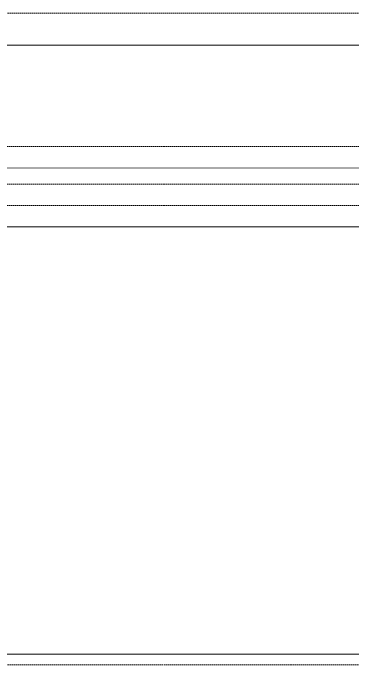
# Model space of a CAD drawing. Extents: x -1457 to 23780, y -2071 to 4205.
# Drawn here: x 3289.8 to 3353.3, y 2743 to 2865 of the extents above; entities that cross this region are included whole.
import ezdxf

# ---------------------------------------------------------------- set-up
doc = ezdxf.new("R2010")
doc.units = 0
doc.header["$MEASUREMENT"] = 0
doc.linetypes.add('HIDDEN', pattern=[0.375, 0.25, -0.125])
doc.layers.get('0').update_dxf_attribs({"color": 9, "lineweight": 9})
doc.layers.add('M-TEFRIS2-015', color=129, linetype='Continuous', lineweight=9)

# ---------------------------------------------------------------- blocks, each defined once
blk = doc.blocks.new('p-kolon_80x80')
blk.add_lwpolyline([(-40, -40), (40, -40), (40, 40), (-40, 40)], close=True)

msp = doc.modelspace()

# ---------------------------------------------------------------- linework, layer by layer
at = {"layer": 'M-TEFRIS2-015', "linetype": 'HIDDEN', "lineweight": 0}
for points in [[(2529.82, 2825), (2529.82, 2865), (4067.5, 2865), (4067.5, 2825)], [(3160, 2840), (3410, 2840)], [(3410, 2825), (3410, 2833), (3160, 2833), (3160, 2825)], [(3160, 2829), (3410, 2829)], [(3158, 2819.3), (3158, 2803), (3160, 2803), (3280.5, 2803), (3280.5, 2803), (3280.5, 2803), (3280.5, 2743), (3364.5, 2743), (3364.5, 2803), (3410, 2803), (3412, 2803), (3412, 2819.3)]]:
    msp.add_lwpolyline(points, dxfattribs=at)
for points, const_width in [([(2529.82, 2859), (4067.2, 2859)], 0.2), ([(3153.19, 2836), (3416.63, 2836)], 0.1)]:
    msp.add_lwpolyline(points, dxfattribs=dict(at, const_width=const_width))

# ---------------------------------------------------------------- block references
msp.add_blockref('p-kolon_80x80', (3322.5, 2785), dxfattribs=at)

doc.saveas('drawing.dxf')
